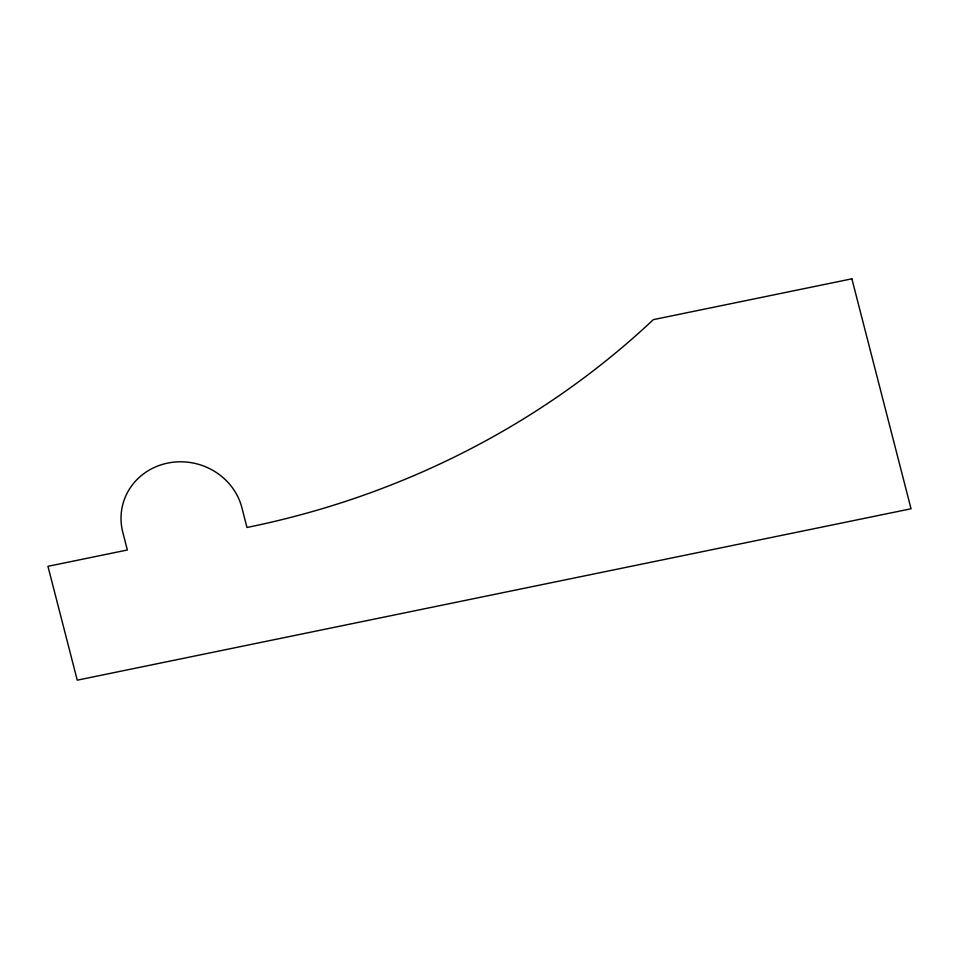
<?xml version="1.0" encoding="UTF-8"?>
<svg xmlns="http://www.w3.org/2000/svg" width="959" height="959" viewBox="0 0 959 959"><rect width="100%" height="100%" fill="white"/><g stroke="black" fill="none" stroke-linecap="round" stroke-linejoin="round"><path stroke-width="1.44" d="M851.88 278.829L653.355 319.635A852.851 803.438 14.7 0 1 246.978 527.462L241.872 507.611A61.556 57.984 14.7 0 0 167.705 463.089A61.556 57.984 14.7 0 0 122.752 532.101L127.355 549.998L47.95 566.325L77.247 680.171L911.05 508.773L851.88 278.829"/></g></svg>
